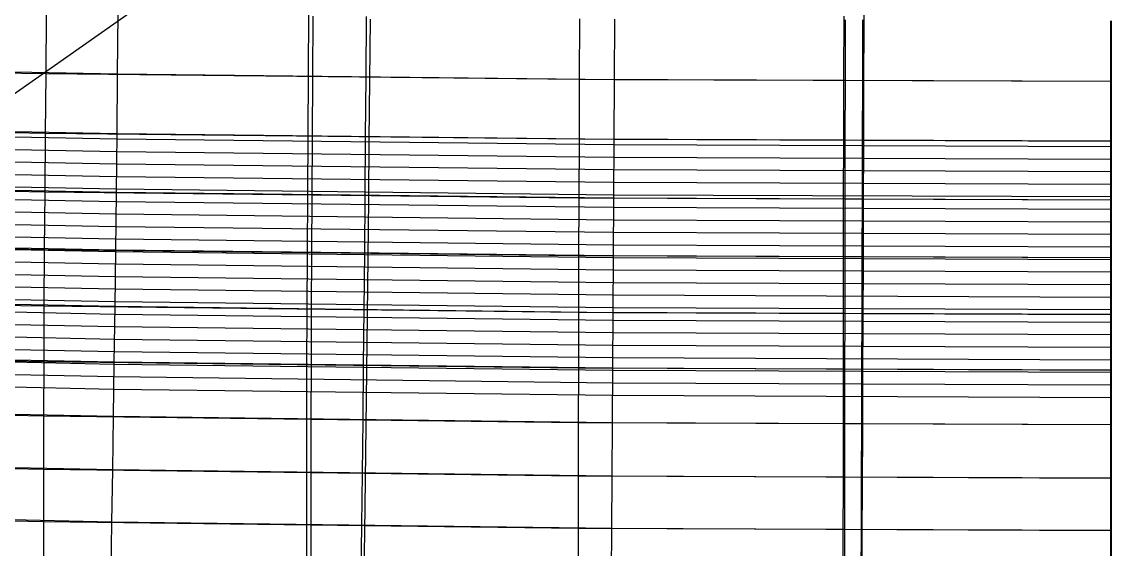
# Model space of a CAD drawing. Extents: x -530 to 530, y -2 to 255.
# Drawn here: x -55.4 to 0, y 45.9 to 72.7 of the extents above; entities that cross this region are included whole.
import ezdxf

# ---------------------------------------------------------------- set-up
doc = ezdxf.new("R2010")
doc.units = 0
doc.header["$MEASUREMENT"] = 0
doc.layers.add('default', color=7, linetype='Continuous')

msp = doc.modelspace()

# ---------------------------------------------------------------- linework, layer by layer
at = {"layer": 'default', "color": 1, "linetype": 'Continuous'}
msp.add_line((-37.205, 82.139, 735.491), (-83.168, 49.858, 307.158), dxfattribs=at)
at = {"layer": 'default', "color": 4, "linetype": 'Continuous'}
for p, q in [((-12.571, 72.694, 25.938), (-12.563, 75.849, 26.067)), ((-40.836, 73.219, -28.802), (-40.86, 70.1, -28.949)), ((-37.723, 69.768, 25.643), (-37.697, 72.877, 25.835)), ((-13.603, 73.027, -28.832), (-13.612, 69.903, -28.98)), ((-12.58, 69.58, 25.745), (-12.571, 72.694, 25.938)), ((0, 72.788, -25.128), (0, 69.699, -25.273)), ((0, 72.788, -25.128), (0, 69.699, -25.273)), ((0, 69.697, 22.373), (0, 72.786, 22.509)), ((0, 69.697, 22.373), (0, 72.786, 22.509)), ((-40.86, 70.1, -28.949), (-40.881, 67.023, -29.061)), ((-13.612, 69.903, -28.98), (-13.619, 66.822, -29.091)), ((-37.749, 66.704, 25.425), (-37.723, 69.768, 25.643)), ((-12.588, 66.512, 25.526), (-12.58, 69.58, 25.745)), ((0, 69.699, -25.273), (0, 66.659, -25.383)), ((0, 69.699, -25.273), (0, 66.659, -25.383)), ((0, 66.653, 22.212), (0, 69.697, 22.373)), ((0, 66.653, 22.212), (0, 69.697, 22.373)), ((-50.591, 66.764, 21.998), (-75.757, 67.241, 24.317)), ((-50.599, 66.128, 21.948), (-75.768, 66.606, 24.268)), ((-40.881, 67.023, -29.061), (-40.9, 63.989, -29.136)), ((-37.777, 63.693, 25.184), (-37.749, 66.704, 25.425)), ((-13.619, 66.822, -29.091), (-13.627, 63.784, -29.167)), ((0, 66.659, -25.383), (0, 63.666, -25.457)), ((0, 66.659, -25.383), (0, 63.666, -25.457)), ((0, 63.664, 22.029), (0, 66.653, 22.212)), ((0, 63.664, 22.029), (0, 66.653, 22.212)), ((-0.01, 66.378, 22.196), (-25.284, 66.476, 22.151)), ((-12.598, 63.496, 25.284), (-12.588, 66.512, 25.526)), ((-50.607, 65.491, 21.898), (-75.78, 65.972, 24.218)), ((-0.01, 65.739, 22.145), (-25.288, 65.838, 22.101)), ((-50.615, 64.855, 21.848), (-75.791, 65.338, 24.168)), ((-0.01, 65.101, 22.095), (-25.292, 65.2, 22.05)), ((-50.622, 64.218, 21.798), (-75.802, 64.704, 24.119)), ((-0.01, 64.463, 22.044), (-25.295, 64.562, 22)), ((-50.63, 63.582, 21.748), (-75.814, 64.07, 24.069)), ((-40.9, 63.989, -29.136), (-40.915, 61.003, -29.168)), ((-0.01, 63.825, 21.994), (-25.299, 63.924, 21.95)), ((-13.627, 63.784, -29.167), (-13.631, 60.794, -29.199)), ((-50.638, 62.946, 21.698), (-75.825, 63.436, 24.019)), ((-37.806, 60.731, 24.915), (-37.777, 63.693, 25.184)), ((-0.01, 63.186, 21.943), (-25.303, 63.287, 21.899)), ((-12.607, 60.53, 25.014), (-12.598, 63.496, 25.284)), ((0, 63.666, -25.457), (0, 60.728, -25.488)), ((0, 63.666, -25.457), (0, 60.728, -25.488)), ((0, 60.723, 21.819), (0, 63.664, 22.029)), ((0, 60.723, 21.819), (0, 63.664, 22.029)), ((-50.646, 62.309, 21.648), (-75.836, 62.802, 23.97)), ((-0.01, 62.548, 21.893), (-25.307, 62.649, 21.849)), ((-50.654, 61.673, 21.598), (-75.848, 62.167, 23.92)), ((-0.01, 61.91, 21.842), (-25.311, 62.011, 21.798)), ((-50.661, 61.036, 21.548), (-75.859, 61.533, 23.871)), ((-40.915, 61.003, -29.168), (-40.929, 58.064, -29.157)), ((-0.01, 61.272, 21.792), (-25.314, 61.373, 21.748)), ((-50.669, 60.4, 21.498), (-75.87, 60.899, 23.821)), ((-37.838, 57.824, 24.596), (-37.806, 60.731, 24.915)), ((-0.01, 60.633, 21.741), (-25.318, 60.735, 21.698)), ((-13.631, 60.794, -29.199), (-13.636, 57.851, -29.189)), ((-12.617, 57.619, 24.694), (-12.607, 60.53, 25.014)), ((0, 60.728, -25.488), (0, 57.841, -25.477)), ((0, 60.728, -25.488), (0, 57.841, -25.477)), ((0, 57.835, 21.587), (0, 60.723, 21.819)), ((0, 57.835, 21.587), (0, 60.723, 21.819)), ((-50.677, 59.763, 21.448), (-75.882, 60.265, 23.771)), ((-0.01, 59.995, 21.691), (-25.322, 60.098, 21.647)), ((-50.685, 59.127, 21.398), (-75.893, 59.631, 23.722)), ((-0.01, 59.357, 21.64), (-25.326, 59.46, 21.597)), ((-50.692, 58.491, 21.347), (-75.904, 58.997, 23.672)), ((-0.01, 58.719, 21.59), (-25.33, 58.822, 21.546)), ((-50.7, 57.854, 21.297), (-75.915, 58.362, 23.623)), ((-50.708, 57.218, 21.247), (-75.927, 57.728, 23.573)), ((-40.929, 58.064, -29.157), (-40.938, 55.176, -29.1)), ((-37.87, 54.97, 24.261), (-37.838, 57.824, 24.596)), ((-0.01, 58.08, 21.539), (-25.333, 58.184, 21.496)), ((-13.636, 57.851, -29.189), (-13.639, 54.96, -29.132)), ((0, 57.841, -25.477), (0, 55.007, -25.421)), ((0, 57.841, -25.477), (0, 55.007, -25.421)), ((0, 55.004, 21.329), (0, 57.835, 21.587)), ((0, 55.004, 21.329), (0, 57.835, 21.587)), ((-0.01, 57.442, 21.489), (-25.337, 57.546, 21.446)), ((-12.628, 54.761, 24.358), (-12.617, 57.619, 24.694)), ((-50.716, 56.581, 21.197), (-75.938, 57.094, 23.523)), ((-0.01, 56.804, 21.438), (-25.341, 56.909, 21.395)), ((-50.723, 55.945, 21.147), (-75.949, 56.46, 23.474)), ((-0.01, 56.166, 21.388), (-25.345, 56.271, 21.345)), ((-50.731, 55.309, 21.097), (-75.961, 55.826, 23.424)), ((-0.01, 55.528, 21.337), (-25.348, 55.633, 21.295)), ((-50.739, 54.672, 21.047), (-75.972, 55.192, 23.374)), ((-40.938, 55.176, -29.1), (-40.947, 52.341, -29.001)), ((-37.904, 52.17, 23.887), (-37.87, 54.97, 24.261)), ((-0.01, 54.889, 21.287), (-25.352, 54.995, 21.244)), ((-13.639, 54.96, -29.132), (-13.643, 52.12, -29.033)), ((0, 55.007, -25.421), (0, 52.229, -25.324)), ((0, 55.007, -25.421), (0, 52.229, -25.324)), ((0, 52.226, 21.043), (0, 55.004, 21.329)), ((0, 52.226, 21.043), (0, 55.004, 21.329)), ((-50.747, 54.036, 20.997), (-75.983, 54.558, 23.325)), ((-0.01, 54.251, 21.236), (-25.356, 54.357, 21.194)), ((-12.64, 51.957, 23.983), (-12.628, 54.761, 24.358)), ((-0.01, 53.613, 21.186), (-25.36, 53.72, 21.143)), ((-40.947, 52.341, -29.001), (-40.95, 49.56, -28.853)), ((-37.939, 49.431, 23.484), (-37.904, 52.17, 23.887)), ((-13.643, 52.12, -29.033), (-13.643, 49.336, -28.884)), ((0, 52.229, -25.324), (0, 49.51, -25.179)), ((0, 52.229, -25.324), (0, 49.51, -25.179)), ((0, 49.508, 20.729), (0, 52.226, 21.043)), ((0, 49.508, 20.729), (0, 52.226, 21.043)), ((-12.651, 49.214, 23.579), (-12.64, 51.957, 23.983)), ((-40.95, 49.56, -28.853), (-40.953, 46.83, -28.658)), ((-37.976, 46.748, 23.065), (-37.939, 49.431, 23.484)), ((0, 49.51, -25.179), (0, 46.847, -24.99)), ((0, 49.51, -25.179), (0, 46.847, -24.99)), ((0, 46.845, 20.39), (0, 49.508, 20.729)), ((0, 46.845, 20.39), (0, 49.508, 20.729)), ((-13.643, 49.336, -28.884), (-13.646, 46.602, -28.689)), ((-12.663, 46.527, 23.158), (-12.651, 49.214, 23.579)), ((-40.953, 46.83, -28.658), (-40.95, 44.157, -28.399)), ((-38.015, 44.125, 22.61), (-37.976, 46.748, 23.065)), ((-13.646, 46.602, -28.689), (-13.644, 43.928, -28.419)), ((0, 46.847, -24.99), (0, 44.246, -24.75)), ((0, 46.847, -24.99), (0, 44.246, -24.75)), ((0, 44.243, 20.025), (0, 46.845, 20.39)), ((0, 44.243, 20.025), (0, 46.845, 20.39)), ((-12.676, 43.901, 22.701), (-12.663, 46.527, 23.158))]:
    msp.add_line(p, q, dxfattribs=at)
at = {"layer": 'default', "color": 5, "linetype": 'Continuous'}
for p, q in [((-54.189, 73.17, -25.051), (-54.219, 70.09, -25.195)), ((-27.047, 72.885, -25.106), (-27.062, 69.798, -25.251)), ((-0.01, 72.788, -25.128), (-0.01, 69.699, -25.273)), ((-54.219, 70.09, -25.195), (-81.059, 70.572, -22.55)), ((-54.219, 70.09, -25.195), (-54.246, 67.058, -25.304)), ((-27.062, 69.798, -25.251), (-54.219, 70.09, -25.195)), ((-27.062, 69.798, -25.251), (-27.075, 66.76, -25.361)), ((-0.01, 69.699, -25.273), (-27.062, 69.798, -25.251)), ((-0.01, 69.699, -25.273), (-0.01, 66.659, -25.383)), ((-0.01, 69.699, -25.273), (0.01, 69.699, -25.273)), ((0.01, 69.699, -25.273), (-0.01, 69.699, -25.273)), ((-54.246, 67.058, -25.304), (-81.098, 67.551, -22.658)), ((-54.246, 67.058, -25.304), (-54.27, 64.075, -25.377)), ((-27.075, 66.76, -25.361), (-54.246, 67.058, -25.304)), ((-27.075, 66.76, -25.361), (-27.087, 63.77, -25.435)), ((-0.01, 66.659, -25.383), (-27.075, 66.76, -25.361)), ((-0.01, 66.659, -25.383), (-0.01, 63.666, -25.457)), ((-0.01, 66.659, -25.383), (0.01, 66.659, -25.383)), ((0.01, 66.659, -25.383), (-0.01, 66.659, -25.383)), ((-54.27, 64.075, -25.377), (-81.133, 64.578, -22.73)), ((-54.27, 64.075, -25.377), (-54.29, 61.144, -25.407)), ((-27.087, 63.77, -25.435), (-54.27, 64.075, -25.377)), ((-27.087, 63.77, -25.435), (-27.097, 60.833, -25.465)), ((-0.01, 63.666, -25.457), (-27.087, 63.77, -25.435)), ((-0.01, 63.666, -25.457), (-0.01, 60.728, -25.488)), ((-0.01, 63.666, -25.457), (0.01, 63.666, -25.457)), ((0.01, 63.666, -25.457), (-0.01, 63.666, -25.457)), ((-54.29, 61.144, -25.407), (-81.162, 61.658, -22.759)), ((-54.29, 61.144, -25.407), (-54.307, 58.265, -25.396)), ((-27.097, 60.833, -25.465), (-54.29, 61.144, -25.407)), ((-27.097, 60.833, -25.465), (-27.105, 57.948, -25.455)), ((-0.01, 60.728, -25.488), (-27.097, 60.833, -25.465)), ((-0.01, 60.728, -25.488), (-0.01, 57.841, -25.477)), ((-0.01, 60.728, -25.488), (0.01, 60.728, -25.488)), ((0.01, 60.728, -25.488), (-0.01, 60.728, -25.488)), ((-54.307, 58.265, -25.396), (-81.187, 58.789, -22.748)), ((-54.307, 58.265, -25.396), (-54.32, 55.44, -25.34)), ((-27.105, 57.948, -25.455), (-54.307, 58.265, -25.396)), ((-27.105, 57.948, -25.455), (-27.111, 55.116, -25.399)), ((-0.01, 57.841, -25.477), (-27.105, 57.948, -25.455)), ((-0.01, 57.841, -25.477), (-0.01, 55.007, -25.421)), ((-0.01, 57.841, -25.477), (0.01, 57.841, -25.477)), ((0.01, 57.841, -25.477), (-0.01, 57.841, -25.477)), ((-54.32, 55.44, -25.34), (-81.206, 55.973, -22.691)), ((-54.32, 55.44, -25.34), (-54.329, 52.67, -25.243)), ((-27.111, 55.116, -25.399), (-54.32, 55.44, -25.34)), ((-27.111, 55.116, -25.399), (-27.116, 52.34, -25.302)), ((-0.01, 55.007, -25.421), (-27.111, 55.116, -25.399)), ((-0.01, 55.007, -25.421), (-0.01, 52.229, -25.324)), ((-0.01, 55.007, -25.421), (0.01, 55.007, -25.421)), ((0.01, 55.007, -25.421), (-0.01, 55.007, -25.421)), ((-54.329, 52.67, -25.243), (-81.219, 53.213, -22.595)), ((-54.329, 52.67, -25.243), (-54.335, 49.959, -25.098)), ((-27.116, 52.34, -25.302), (-54.329, 52.67, -25.243)), ((-27.116, 52.34, -25.302), (-27.118, 49.623, -25.156)), ((-0.01, 52.229, -25.324), (-27.116, 52.34, -25.302)), ((-0.01, 52.229, -25.324), (-0.01, 49.51, -25.179)), ((-0.01, 52.229, -25.324), (0.01, 52.229, -25.324)), ((0.01, 52.229, -25.324), (-0.01, 52.229, -25.324)), ((-54.335, 49.959, -25.098), (-81.227, 50.511, -22.45)), ((-54.335, 49.959, -25.098), (-54.336, 47.303, -24.91)), ((-27.118, 49.623, -25.156), (-54.335, 49.959, -25.098)), ((-27.118, 49.623, -25.156), (-27.119, 46.962, -24.967)), ((-0.01, 49.51, -25.179), (-27.118, 49.623, -25.156)), ((-0.01, 49.51, -25.179), (-0.01, 46.847, -24.99)), ((-0.01, 49.51, -25.179), (0.01, 49.51, -25.179)), ((0.01, 49.51, -25.179), (-0.01, 49.51, -25.179)), ((-54.336, 47.303, -24.91), (-81.229, 47.866, -22.263)), ((-54.336, 47.303, -24.91), (-54.334, 44.709, -24.671)), ((-27.119, 46.962, -24.967), (-54.336, 47.303, -24.91)), ((-27.119, 46.962, -24.967), (-27.118, 44.362, -24.728)), ((-0.01, 46.847, -24.99), (-27.119, 46.962, -24.967)), ((-0.01, 46.847, -24.99), (-0.01, 44.246, -24.75)), ((-0.01, 46.847, -24.99), (0.01, 46.847, -24.99)), ((0.01, 46.847, -24.99), (-0.01, 46.847, -24.99))]:
    msp.add_line(p, q, dxfattribs=at)
at = {"layer": 'default', "color": 3, "linetype": 'Continuous'}
for p, q in [((-50.557, 70.073, 22.175), (-50.528, 73.154, 22.309)), ((-25.267, 69.792, 22.328), (-25.253, 72.879, 22.463)), ((-0.01, 69.697, 22.373), (-0.01, 72.786, 22.509)), ((-50.557, 70.073, 22.175), (-75.708, 70.538, 24.492)), ((-50.588, 67.039, 22.015), (-50.557, 70.073, 22.175)), ((-25.267, 69.792, 22.328), (-50.557, 70.073, 22.175)), ((-25.283, 66.751, 22.168), (-25.267, 69.792, 22.328)), ((-0.01, 69.697, 22.373), (-25.267, 69.792, 22.328)), ((-0.01, 66.653, 22.212), (-0.01, 69.697, 22.373)), ((-0.01, 69.697, 22.373), (0.01, 69.697, 22.373)), ((0.01, 69.697, 22.373), (-0.01, 69.697, 22.373)), ((-50.588, 67.039, 22.015), (-75.753, 67.515, 24.334)), ((-50.621, 64.058, 21.833), (-50.588, 67.039, 22.015)), ((-25.283, 66.751, 22.168), (-50.588, 67.039, 22.015)), ((-25.298, 63.764, 21.985), (-25.283, 66.751, 22.168)), ((-0.01, 66.653, 22.212), (-25.283, 66.751, 22.168)), ((-0.01, 63.664, 22.029), (-0.01, 66.653, 22.212)), ((-0.01, 66.653, 22.212), (0.01, 66.653, 22.212)), ((0.01, 66.653, 22.212), (-0.01, 66.653, 22.212)), ((-50.621, 64.058, 21.833), (-75.8, 64.544, 24.153)), ((-50.655, 61.125, 21.625), (-50.621, 64.058, 21.833)), ((-25.298, 63.764, 21.985), (-50.621, 64.058, 21.833)), ((-25.315, 60.825, 21.776), (-25.298, 63.764, 21.985)), ((-0.01, 63.664, 22.029), (-25.298, 63.764, 21.985)), ((-0.01, 60.723, 21.819), (-0.01, 63.664, 22.029)), ((-0.01, 63.664, 22.029), (0.01, 63.664, 22.029)), ((0.01, 63.664, 22.029), (-0.01, 63.664, 22.029)), ((-50.655, 61.125, 21.625), (-75.849, 61.622, 23.948)), ((-50.69, 58.246, 21.395), (-50.655, 61.125, 21.625)), ((-25.315, 60.825, 21.776), (-50.655, 61.125, 21.625)), ((-25.332, 57.939, 21.544), (-25.315, 60.825, 21.776)), ((-0.01, 60.723, 21.819), (-25.315, 60.825, 21.776)), ((-0.01, 57.835, 21.587), (-0.01, 60.723, 21.819)), ((-0.01, 60.723, 21.819), (0.01, 60.723, 21.819)), ((0.01, 60.723, 21.819), (-0.01, 60.723, 21.819)), ((-50.69, 58.246, 21.395), (-75.901, 58.753, 23.719)), ((-50.727, 55.423, 21.139), (-50.69, 58.246, 21.395)), ((-25.332, 57.939, 21.544), (-50.69, 58.246, 21.395)), ((-25.35, 55.11, 21.286), (-25.332, 57.939, 21.544)), ((-0.01, 57.835, 21.587), (-25.332, 57.939, 21.544)), ((-0.01, 55.004, 21.329), (-0.01, 57.835, 21.587)), ((-0.01, 57.835, 21.587), (0.01, 57.835, 21.587)), ((0.01, 57.835, 21.587), (-0.01, 57.835, 21.587)), ((-50.727, 55.423, 21.139), (-75.955, 55.94, 23.466)), ((-50.766, 52.654, 20.855), (-50.727, 55.423, 21.139)), ((-25.35, 55.11, 21.286), (-50.727, 55.423, 21.139)), ((-25.369, 52.334, 21.001), (-25.35, 55.11, 21.286)), ((-0.01, 55.004, 21.329), (-25.35, 55.11, 21.286)), ((-0.01, 52.226, 21.043), (-0.01, 55.004, 21.329)), ((-0.01, 55.004, 21.329), (0.01, 55.004, 21.329)), ((0.01, 55.004, 21.329), (-0.01, 55.004, 21.329)), ((-50.766, 52.654, 20.855), (-76.012, 53.18, 23.184)), ((-50.807, 49.942, 20.544), (-50.766, 52.654, 20.855)), ((-25.369, 52.334, 21.001), (-50.766, 52.654, 20.855)), ((-25.389, 49.617, 20.687), (-25.369, 52.334, 21.001)), ((-0.01, 52.226, 21.043), (-25.369, 52.334, 21.001)), ((-0.01, 49.508, 20.729), (-0.01, 52.226, 21.043)), ((-0.01, 52.226, 21.043), (0.01, 52.226, 21.043)), ((0.01, 52.226, 21.043), (-0.01, 52.226, 21.043)), ((-50.807, 49.942, 20.544), (-76.071, 50.479, 22.875)), ((-50.849, 47.287, 20.206), (-50.807, 49.942, 20.544)), ((-25.389, 49.617, 20.687), (-50.807, 49.942, 20.544)), ((-25.41, 46.956, 20.348), (-25.389, 49.617, 20.687)), ((-0.01, 49.508, 20.729), (-25.389, 49.617, 20.687)), ((-0.01, 46.845, 20.39), (-0.01, 49.508, 20.729)), ((-0.01, 49.508, 20.729), (0.01, 49.508, 20.729)), ((0.01, 49.508, 20.729), (-0.01, 49.508, 20.729)), ((-50.849, 47.287, 20.206), (-76.133, 47.833, 22.541)), ((-50.893, 44.693, 19.844), (-50.849, 47.287, 20.206)), ((-25.41, 46.956, 20.348), (-50.849, 47.287, 20.206)), ((-25.431, 44.357, 19.984), (-25.41, 46.956, 20.348)), ((-0.01, 46.845, 20.39), (-25.41, 46.956, 20.348)), ((-0.01, 44.243, 20.025), (-0.01, 46.845, 20.39)), ((-0.01, 46.845, 20.39), (0.01, 46.845, 20.39)), ((0.01, 46.845, 20.39), (-0.01, 46.845, 20.39))]:
    msp.add_line(p, q, dxfattribs=at)
at = {"layer": 'default', "color": 7, "linetype": 'Continuous'}
for p, q in [((-40.618, 73.028, -25.079), (-40.64, 69.944, -25.223)), ((-37.912, 69.933, 22.252), (-37.891, 73.016, 22.386)), ((-13.529, 72.837, -25.117), (-13.536, 69.749, -25.262)), ((-12.639, 69.744, 22.351), (-12.632, 72.832, 22.486)), ((0, 72.788, -25.128), (0, 69.699, -25.273)), ((0, 72.788, -25.128), (0, 69.699, -25.273)), ((0, 69.697, 22.373), (0, 72.786, 22.509)), ((0, 69.697, 22.373), (0, 72.786, 22.509)), ((-40.64, 69.944, -25.223), (-40.661, 66.909, -25.332)), ((-37.935, 66.895, 22.092), (-37.912, 69.933, 22.252)), ((-13.536, 69.749, -25.262), (-13.543, 66.709, -25.372)), ((-12.646, 66.702, 22.19), (-12.639, 69.744, 22.351)), ((0, 69.699, -25.273), (0, 66.659, -25.383)), ((0, 69.699, -25.273), (0, 66.659, -25.383)), ((0, 66.653, 22.212), (0, 69.697, 22.373)), ((0, 66.653, 22.212), (0, 69.697, 22.373)), ((-40.661, 66.909, -25.332), (-40.678, 63.922, -25.406)), ((-37.96, 63.911, 21.909), (-37.935, 66.895, 22.092)), ((-13.543, 66.709, -25.372), (-13.549, 63.718, -25.446)), ((-12.654, 63.714, 22.007), (-12.646, 66.702, 22.19)), ((0, 66.659, -25.383), (0, 63.666, -25.457)), ((0, 66.659, -25.383), (0, 63.666, -25.457)), ((0, 63.664, 22.029), (0, 66.653, 22.212)), ((0, 63.664, 22.029), (0, 66.653, 22.212)), ((-40.678, 63.922, -25.406), (-40.693, 60.989, -25.436)), ((-37.985, 60.975, 21.701), (-37.96, 63.911, 21.909)), ((-13.549, 63.718, -25.446), (-13.554, 60.781, -25.476)), ((-12.663, 60.774, 21.797), (-12.654, 63.714, 22.007)), ((0, 63.666, -25.457), (0, 60.728, -25.488)), ((0, 63.666, -25.457), (0, 60.728, -25.488)), ((0, 60.723, 21.819), (0, 63.664, 22.029)), ((0, 60.723, 21.819), (0, 63.664, 22.029)), ((-40.693, 60.989, -25.436), (-40.706, 58.107, -25.426)), ((-38.011, 58.093, 21.469), (-37.985, 60.975, 21.701)), ((-13.554, 60.781, -25.476), (-13.558, 57.894, -25.466)), ((-12.671, 57.887, 21.565), (-12.663, 60.774, 21.797)), ((0, 60.728, -25.488), (0, 57.841, -25.477)), ((0, 60.728, -25.488), (0, 57.841, -25.477)), ((0, 57.835, 21.587), (0, 60.723, 21.819)), ((0, 57.835, 21.587), (0, 60.723, 21.819)), ((-40.706, 58.107, -25.426), (-40.716, 55.278, -25.369)), ((-38.039, 55.267, 21.213), (-38.011, 58.093, 21.469)), ((-13.558, 57.894, -25.466), (-13.561, 55.061, -25.41)), ((-12.68, 55.057, 21.308), (-12.671, 57.887, 21.565)), ((0, 57.841, -25.477), (0, 55.007, -25.421)), ((0, 57.841, -25.477), (0, 55.007, -25.421)), ((0, 55.004, 21.329), (0, 57.835, 21.587)), ((0, 55.004, 21.329), (0, 57.835, 21.587)), ((-40.716, 55.278, -25.369), (-40.723, 52.505, -25.272)), ((-38.068, 52.494, 20.928), (-38.039, 55.267, 21.213)), ((-13.561, 55.061, -25.41), (-13.563, 52.285, -25.313)), ((-12.69, 52.28, 21.022), (-12.68, 55.057, 21.308)), ((0, 55.007, -25.421), (0, 52.229, -25.324)), ((0, 55.007, -25.421), (0, 52.229, -25.324)), ((0, 52.226, 21.043), (0, 55.004, 21.329)), ((0, 52.226, 21.043), (0, 55.004, 21.329)), ((-40.723, 52.505, -25.272), (-40.727, 49.791, -25.127)), ((-38.098, 49.78, 20.616), (-38.068, 52.494, 20.928)), ((-13.563, 52.285, -25.313), (-13.564, 49.567, -25.167)), ((-12.7, 49.562, 20.708), (-12.69, 52.28, 21.022)), ((0, 52.229, -25.324), (0, 49.51, -25.179)), ((0, 52.229, -25.324), (0, 49.51, -25.179)), ((0, 49.508, 20.729), (0, 52.226, 21.043)), ((0, 49.508, 20.729), (0, 52.226, 21.043)), ((-40.727, 49.791, -25.127), (-40.728, 47.133, -24.938)), ((-38.13, 47.122, 20.277), (-38.098, 49.78, 20.616)), ((-13.564, 49.567, -25.167), (-13.565, 46.905, -24.979)), ((-12.71, 46.901, 20.369), (-12.7, 49.562, 20.708)), ((0, 49.51, -25.179), (0, 46.847, -24.99)), ((0, 49.51, -25.179), (0, 46.847, -24.99)), ((0, 46.845, 20.39), (0, 49.508, 20.729)), ((0, 46.845, 20.39), (0, 49.508, 20.729)), ((-40.728, 47.133, -24.938), (-40.726, 44.536, -24.699)), ((-38.162, 44.525, 19.914), (-38.13, 47.122, 20.277)), ((-13.565, 46.905, -24.979), (-13.564, 44.304, -24.739)), ((-12.721, 44.3, 20.004), (-12.71, 46.901, 20.369)), ((0, 46.847, -24.99), (0, 44.246, -24.75)), ((0, 46.847, -24.99), (0, 44.246, -24.75)), ((0, 44.243, 20.025), (0, 46.845, 20.39)), ((0, 44.243, 20.025), (0, 46.845, 20.39))]:
    msp.add_line(p, q, dxfattribs=at)
at = {"layer": 'default', "color": 30, "linetype": 'Continuous'}
for p, q in [((-25.284, 66.476, 22.151), (-50.591, 66.764, 21.998)), ((-25.288, 65.838, 22.101), (-50.599, 66.128, 21.948)), ((-25.292, 65.2, 22.05), (-50.607, 65.491, 21.898)), ((-25.295, 64.562, 22), (-50.615, 64.855, 21.848)), ((-25.299, 63.924, 21.95), (-50.622, 64.218, 21.798)), ((-25.303, 63.287, 21.899), (-50.63, 63.582, 21.748)), ((-25.307, 62.649, 21.849), (-50.638, 62.946, 21.698)), ((-25.311, 62.011, 21.798), (-50.646, 62.309, 21.648)), ((-25.314, 61.373, 21.748), (-50.654, 61.673, 21.598)), ((-25.318, 60.735, 21.698), (-50.661, 61.036, 21.548)), ((-25.322, 60.098, 21.647), (-50.669, 60.4, 21.498)), ((-25.326, 59.46, 21.597), (-50.677, 59.763, 21.448)), ((-25.33, 58.822, 21.546), (-50.685, 59.127, 21.398)), ((-25.333, 58.184, 21.496), (-50.692, 58.491, 21.347)), ((-25.337, 57.546, 21.446), (-50.7, 57.854, 21.297)), ((-25.341, 56.909, 21.395), (-50.708, 57.218, 21.247)), ((-25.345, 56.271, 21.345), (-50.716, 56.581, 21.197)), ((-25.348, 55.633, 21.295), (-50.723, 55.945, 21.147)), ((-25.352, 54.995, 21.244), (-50.731, 55.309, 21.097)), ((-25.356, 54.357, 21.194), (-50.739, 54.672, 21.047)), ((-25.36, 53.72, 21.143), (-50.747, 54.036, 20.997))]:
    msp.add_line(p, q, dxfattribs=at)

doc.saveas('drawing.dxf')
